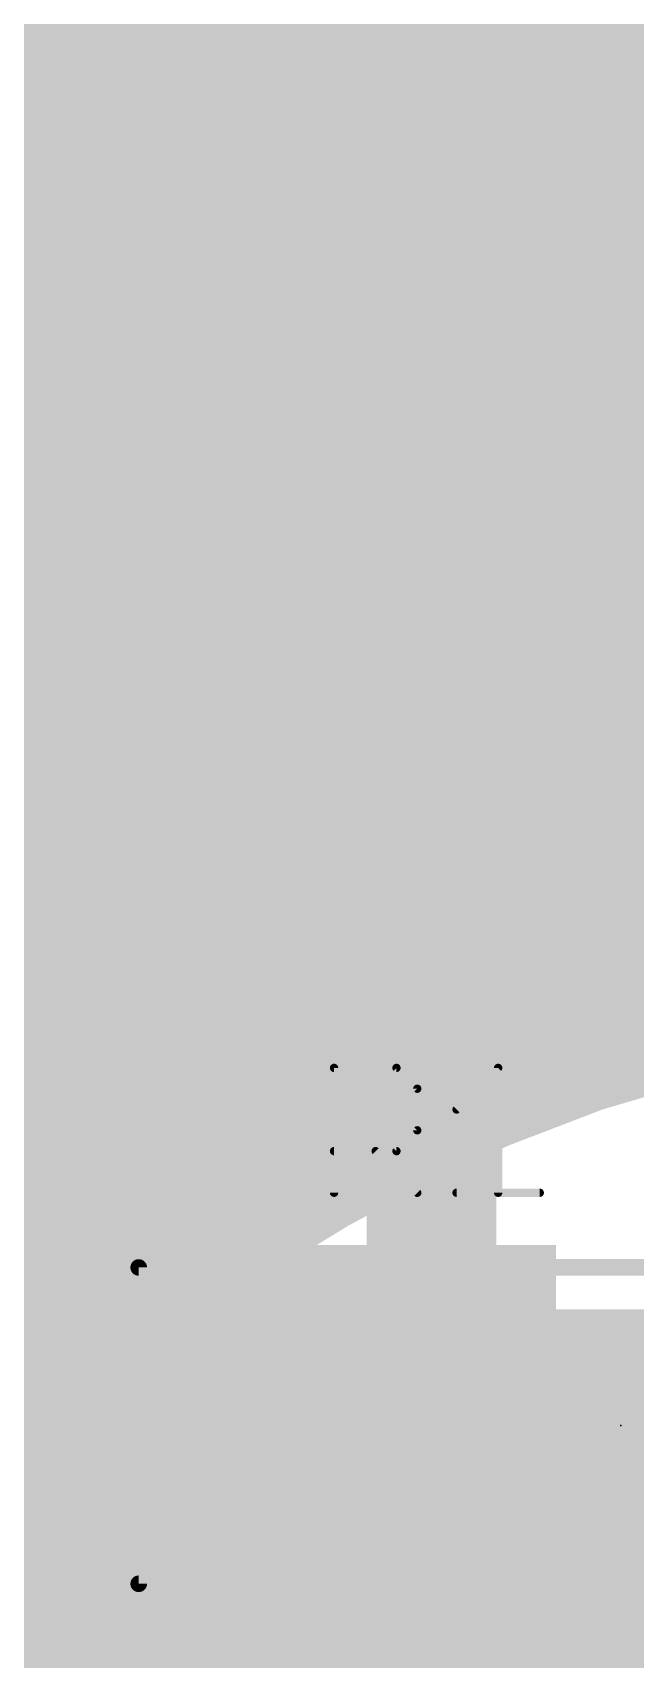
# Model space of a CAD drawing. Extents: x -74 to 33, y -13 to 31.
# Drawn here: x 5.823 to 7.665, y 20.876 to 25.845 of the extents above; entities that cross this region are included whole.
import ezdxf

# ---------------------------------------------------------------- set-up
doc = ezdxf.new("R2010")
doc.units = 0
for name, color, linetype in [('1', 12, 'CONTINUOUS'), ('21', 53, 'CONTINUOUS'), ('23', 53, 'CONTINUOUS'), ('25', 253, 'CONTINUOUS'), ('29', 253, 'CONTINUOUS'), ('31', 253, 'CONTINUOUS'), ('39', 12, 'CONTINUOUS'), ('42', 132, 'CONTINUOUS'), ('51', 53, 'CONTINUOUS')]:
    doc.layers.add(name, color=color, linetype=linetype)

# ---------------------------------------------------------------- blocks, each defined once
blk = doc.blocks.new('RECT')
blk.add_solid([(-0.5, -0.5), (0.5, -0.5), (-0.5, 0.5), (0.5, 0.5)])

msp = doc.modelspace()

# ---------------------------------------------------------------- linework, layer by layer
at = {"layer": '1', "const_width": 0.254}
for points in [[(7.112, 11.43), (7.112, 30.48)], [(5.715, 25.4), (7.112, 25.4)], [(6.97, 25.258), (7.112, 25.4)], [(7.112, 25.4), (8.89, 25.4)], [(6.97, 21.59), (6.97, 25.258)]]:
    msp.add_lwpolyline(points, dxfattribs=at)
at = {"layer": '1', "const_width": 0.127}
for points in [[(7.112, 25.4635, 1), (7.112, 25.3365)], [(7.1569, 25.3551, 1), (7.0671, 25.4449)], [(7.112, 25.3365, 1), (7.112, 25.4635)], [(7.0335, 25.258, 1), (6.9065, 25.258)], [(6.9251, 25.3029, 1), (7.0149, 25.2131)], [(6.9065, 21.59, 1), (7.0335, 21.59)]]:
    msp.add_lwpolyline(points, format="xyb", dxfattribs=at)
at = {"layer": '23'}
msp.add_point((7.62, 21.59), dxfattribs=at)
at = {"layer": '25', "const_width": 0.0254}
for points in [[(6.7437, 22.3012), (6.7437, 22.6825)], [(6.7437, 22.6825), (6.9344, 22.6825)], [(6.9344, 22.6825), (6.9979, 22.619)], [(7.1179, 22.5554), (7.245, 22.6825)], [(7.245, 22.6825), (7.245, 22.3012)], [(6.9979, 22.619), (6.9979, 22.4919)], [(6.9979, 22.4919), (6.9344, 22.4283)], [(6.9344, 22.4283), (6.7437, 22.4283)], [(6.8708, 22.4283), (6.9979, 22.3012)], [(7.1179, 22.3012), (7.3721, 22.3012)]]:
    msp.add_lwpolyline(points, dxfattribs=at)
at = {"layer": '25', "const_width": 0.0127}
for points in [[(6.7437, 22.6889, 1), (6.7437, 22.6762)], [(6.7501, 22.6825, 1), (6.7374, 22.6825)], [(6.9389, 22.687, 1), (6.9299, 22.678)], [(6.9344, 22.6762, 1), (6.9344, 22.6889)], [(7.2514, 22.6825, 1), (7.2387, 22.6825)], [(7.2495, 22.678, 1), (7.2405, 22.687)], [(7.0043, 22.619, 1), (6.9916, 22.619)], [(6.9934, 22.6145, 1), (7.0024, 22.6235)], [(7.1134, 22.5599, 1), (7.1224, 22.5509)], [(6.9916, 22.4919, 1), (7.0043, 22.4919)], [(7.0024, 22.4874, 1), (6.9934, 22.4964)], [(6.7437, 22.4347, 1), (6.7437, 22.422)], [(6.8753, 22.4328, 1), (6.8663, 22.4238)], [(6.9299, 22.4328, 1), (6.9389, 22.4238)], [(6.9344, 22.422, 1), (6.9344, 22.4347)], [(6.9934, 22.2967, 1), (7.0024, 22.3057)], [(7.1179, 22.3076, 1), (7.1179, 22.2949)], [(7.3721, 22.2949, 1), (7.3721, 22.3076)], [(6.7374, 22.3012, 1), (6.7501, 22.3012)], [(7.2387, 22.3012, 1), (7.2514, 22.3012)]]:
    msp.add_lwpolyline(points, format="xyb", dxfattribs=at)
at = {"layer": '39', "const_width": 0.0508}
for points in [[(6.147, 22.073), (9.093, 22.073)], [(6.147, 21.107), (6.147, 22.073)], [(9.093, 21.107), (6.147, 21.107)]]:
    msp.add_lwpolyline(points, dxfattribs=at)
at = {"layer": '39', "const_width": 0.0254}
for points in [[(6.147, 22.0857, 1), (6.147, 22.0603)], [(6.1597, 22.073, 1), (6.1343, 22.073)], [(6.147, 21.1197, 1), (6.147, 21.0943)], [(6.1343, 21.107, 1), (6.1597, 21.107)]]:
    msp.add_lwpolyline(points, format="xyb", dxfattribs=at)
at = {"layer": '42', "const_width": 0.192}
for points in [[(5.08, 30.353), (6.167, 21.8894)], [(6.167, 21.8895), (6.35, 30.353)], [(0, 25.92), (6.2542, 25.92)], [(5.6493, 25.92), (21.59, 25.92)], [(0, 25.728), (6.25, 25.728)], [(5.674, 25.728), (21.59, 25.728)], [(0, 25.536), (6.2459, 25.536)], [(5.6987, 25.536), (21.59, 25.536)], [(0, 25.344), (6.2417, 25.344)], [(5.7233, 25.344), (21.59, 25.344)], [(0, 25.152), (6.2376, 25.152)], [(5.748, 25.152), (21.59, 25.152)], [(0, 24.96), (6.2334, 24.96)], [(5.7726, 24.96), (21.59, 24.96)], [(0, 24.768), (6.2293, 24.768)], [(5.7973, 24.768), (21.59, 24.768)], [(0, 24.576), (6.2251, 24.576)], [(5.8219, 24.576), (21.59, 24.576)], [(0, 24.384), (6.221, 24.384)], [(5.8466, 24.384), (21.59, 24.384)], [(0, 24.192), (6.2168, 24.192)], [(5.8713, 24.192), (21.59, 24.192)], [(0, 24), (6.2126, 24)], [(5.8959, 24), (21.59, 24)], [(0, 23.808), (6.2085, 23.808)], [(5.9206, 23.808), (21.59, 23.808)], [(0, 23.616), (6.2043, 23.616)], [(5.9452, 23.616), (21.59, 23.616)], [(0, 23.424), (6.2002, 23.424)], [(5.9699, 23.424), (21.59, 23.424)], [(0, 23.232), (6.196, 23.232)], [(5.9946, 23.232), (21.59, 23.232)], [(0, 23.04), (6.1919, 23.04)], [(6.0192, 23.04), (21.59, 23.04)], [(0, 22.848), (6.1877, 22.848)], [(6.0439, 22.848), (21.59, 22.848)], [(7.5346, 22.647), (7.8568, 22.7421)], [(0, 22.656), (6.1836, 22.656)], [(6.0685, 22.656), (7.565, 22.656)], [(7.2389, 22.5337), (7.5346, 22.647)], [(6.9728, 22.41), (7.2389, 22.5337)], [(0, 22.464), (6.1794, 22.464)], [(6.0932, 22.464), (7.089, 22.464)], [(6.7393, 22.2837), (6.9728, 22.41)], [(0, 22.272), (6.1753, 22.272)], [(6.1179, 22.272), (6.7201, 22.272)], [(6.5414, 22.1627), (6.7393, 22.2837)], [(6.3821, 22.055), (6.5414, 22.1627)], [(0, 22.08), (6.1711, 22.08)], [(6.1425, 22.08), (6.4191, 22.08)], [(6.2646, 21.9682), (6.3821, 22.055)], [(6.1919, 21.9104), (6.2646, 21.9682)], [(6.3628, 21.9238), (6.2809, 21.9117)], [(6.4628, 21.9348), (6.3628, 21.9238)], [(6.5782, 21.9428), (6.4628, 21.9348)], [(6.7066, 21.9458), (6.5782, 21.9428)], [(6.8456, 21.9419), (6.7066, 21.9458)], [(6.9927, 21.929), (6.8456, 21.9419)], [(7.1454, 21.9051), (6.9927, 21.929)], [(0, 21.888), (7.2179, 21.888)], [(6.167, 21.8894), (6.1919, 21.9104)], [(6.1805, 21.8926), (6.167, 21.8895)], [(6.2192, 21.9007), (6.1805, 21.8926)], [(6.2809, 21.9117), (6.2192, 21.9007)], [(7.3014, 21.8683), (7.1454, 21.9051)], [(7.4581, 21.8165), (7.3014, 21.8683)], [(7.6132, 21.7478), (7.4581, 21.8165)], [(7.764, 21.6602), (7.6132, 21.7478)], [(0, 21.696), (7.7024, 21.696)], [(0, 21.504), (7.9574, 21.504)], [(0, 21.312), (8.135, 21.312)], [(0, 21.12), (8.265, 21.12)], [(0, 20.928), (8.3531, 20.928)]]:
    msp.add_lwpolyline(points, dxfattribs=at)
at = {"layer": '42', "const_width": 0.096}
for points in [[(6.2542, 25.872, 1), (6.2542, 25.968)], [(6.25, 25.68, 1), (6.25, 25.776)], [(6.2459, 25.488, 1), (6.2459, 25.584)], [(6.2417, 25.296, 1), (6.2417, 25.392)], [(6.2376, 25.104, 1), (6.2376, 25.2)], [(6.2334, 24.912, 1), (6.2334, 25.008)], [(5.7973, 24.816, 1), (5.7973, 24.72)], [(6.2293, 24.72, 1), (6.2293, 24.816)], [(5.8219, 24.624, 1), (5.8219, 24.528)], [(6.2251, 24.528, 1), (6.2251, 24.624)], [(5.8466, 24.432, 1), (5.8466, 24.336)], [(6.221, 24.336, 1), (6.221, 24.432)], [(5.8713, 24.24, 1), (5.8713, 24.144)], [(6.2168, 24.144, 1), (6.2168, 24.24)], [(5.8959, 24.048, 1), (5.8959, 23.952)], [(6.2126, 23.952, 1), (6.2126, 24.048)], [(5.9206, 23.856, 1), (5.9206, 23.76)], [(6.2085, 23.76, 1), (6.2085, 23.856)], [(5.9452, 23.664, 1), (5.9452, 23.568)], [(6.2043, 23.568, 1), (6.2043, 23.664)], [(5.9699, 23.472, 1), (5.9699, 23.376)], [(6.2002, 23.376, 1), (6.2002, 23.472)], [(5.9946, 23.28, 1), (5.9946, 23.184)], [(6.196, 23.184, 1), (6.196, 23.28)], [(6.0192, 23.088, 1), (6.0192, 22.992)], [(6.1919, 22.992, 1), (6.1919, 23.088)], [(6.0439, 22.896, 1), (6.0439, 22.8)], [(6.1877, 22.8, 1), (6.1877, 22.896)], [(6.0685, 22.704, 1), (6.0685, 22.608)], [(6.1836, 22.608, 1), (6.1836, 22.704)], [(7.521, 22.6931, 1), (7.5482, 22.601)], [(7.5518, 22.6022, 1), (7.5174, 22.6919)], [(7.565, 22.608, 1), (7.565, 22.704)], [(7.2217, 22.5785, 1), (7.2561, 22.4889)], [(7.2592, 22.4902, 1), (7.2187, 22.5772)], [(6.0932, 22.512, 1), (6.0932, 22.416)], [(6.1794, 22.416, 1), (6.1794, 22.512)], [(7.089, 22.416, 1), (7.089, 22.512)], [(6.9526, 22.4535, 1), (6.993, 22.3665)], [(6.9956, 22.3678, 1), (6.95, 22.4522)], [(6.1179, 22.32, 1), (6.1179, 22.224)], [(6.1753, 22.224, 1), (6.1753, 22.32)], [(6.7164, 22.3259, 1), (6.7621, 22.2415)], [(6.7643, 22.2428, 1), (6.7142, 22.3247)], [(6.7201, 22.224, 1), (6.7201, 22.32)], [(6.5163, 22.2037, 1), (6.5664, 22.1218)], [(6.5683, 22.123, 1), (6.5145, 22.2025)], [(6.1425, 22.128, 1), (6.1425, 22.032)], [(6.1711, 22.032, 1), (6.1711, 22.128)], [(6.4191, 22.032, 1), (6.4191, 22.128)], [(6.3552, 22.0947, 1), (6.409, 22.0152)], [(6.4106, 22.0163, 1), (6.3536, 22.0936)], [(6.2945, 21.9307, 1), (6.2348, 22.0058)], [(6.2361, 22.0068, 1), (6.2931, 21.9296)], [(6.3576, 21.9715, 1), (6.3681, 21.8761)], [(6.3698, 21.8763, 1), (6.3559, 21.9713)], [(6.4594, 21.9827, 1), (6.4661, 21.8869)], [(6.468, 21.8871, 1), (6.4575, 21.9825)], [(6.577, 21.9908, 1), (6.5793, 21.8948)], [(6.5815, 21.8949, 1), (6.5748, 21.9907)], [(6.7079, 21.9938, 1), (6.7052, 21.8979)], [(6.7077, 21.8979, 1), (6.7054, 21.9938)], [(6.8498, 21.9897, 1), (6.8414, 21.8941)], [(6.8442, 21.8939, 1), (6.8469, 21.9899)], [(7.0001, 21.9764, 1), (6.9853, 21.8815)], [(6.9885, 21.8812, 1), (6.9969, 21.9768)], [(6.136, 21.9261, 1), (6.1979, 21.8527)], [(6.156, 21.9362, 1), (6.178, 21.8427)], [(6.1707, 21.9396, 1), (6.1903, 21.8456)], [(6.162, 21.948, 1), (6.2218, 21.8728)], [(6.2229, 21.8737, 1), (6.161, 21.9471)], [(6.1915, 21.8459, 1), (6.1695, 21.9393)], [(6.2108, 21.9479, 1), (6.2277, 21.8535)], [(6.229, 21.8537, 1), (6.2095, 21.9477)], [(6.2739, 21.9592, 1), (6.2878, 21.8642)], [(6.2893, 21.8645, 1), (6.2724, 21.959)], [(7.1565, 21.9518, 1), (7.1344, 21.8584)], [(7.138, 21.8577, 1), (7.1528, 21.9525)], [(7.2179, 21.84, 1), (7.2179, 21.936)], [(7.3165, 21.9139, 1), (7.2864, 21.8227)], [(7.2904, 21.8216, 1), (7.3124, 21.915)], [(6.119, 21.8905, 1), (6.215, 21.8884)], [(6.1194, 21.8833, 1), (6.2146, 21.8955)], [(7.4776, 21.8604, 1), (7.4387, 21.7726)], [(7.4431, 21.7709, 1), (7.4732, 21.8621)], [(7.6373, 21.7893, 1), (7.589, 21.7063)], [(7.5937, 21.7039, 1), (7.6326, 21.7917)], [(7.7024, 21.648, 1), (7.7024, 21.744)]]:
    msp.add_lwpolyline(points, format="xyb", dxfattribs=at)
at = {"layer": '51', "const_width": 0.1524}
for points in [[(7.375, 21.814), (7.865, 21.814)], [(7.865, 21.366), (7.375, 21.366)]]:
    msp.add_lwpolyline(points, dxfattribs=at)
at = {"layer": '51', "const_width": 0.0762}
for points in [[(7.375, 21.8521, 1), (7.375, 21.7759)], [(7.375, 21.4041, 1), (7.375, 21.3279)]]:
    msp.add_lwpolyline(points, format="xyb", dxfattribs=at)

# ---------------------------------------------------------------- block references
at = {"layer": '1'}
for p, xscale, yscale in [((5.715, 25.4), 1.27, 0.635), ((6.97, 21.59), 0.7, 0.9)]:
    msp.add_blockref('RECT', p, dxfattribs=dict(at, xscale=xscale, yscale=yscale))
at = {"layer": '21', "xscale": 0.4064, "yscale": 0.7112}
msp.add_blockref('RECT', (7.62, 21.59), dxfattribs=at)
at = {"layer": '29'}
for p, xscale, yscale in [((5.715, 25.4), 1.4732, 0.8382), ((6.97, 21.59), 0.9032, 1.1032)]:
    msp.add_blockref('RECT', p, dxfattribs=dict(at, xscale=xscale, yscale=yscale))
at = {"layer": '31'}
for p, xscale, yscale in [((5.715, 25.4), 1.27, 0.635), ((6.97, 21.59), 0.7, 0.9)]:
    msp.add_blockref('RECT', p, dxfattribs=dict(at, xscale=xscale, yscale=yscale))
at = {"layer": '51', "xscale": 0.3, "yscale": 0.5999}
msp.add_blockref('RECT', (7.216, 21.5852), dxfattribs=at)

doc.saveas('drawing.dxf')
